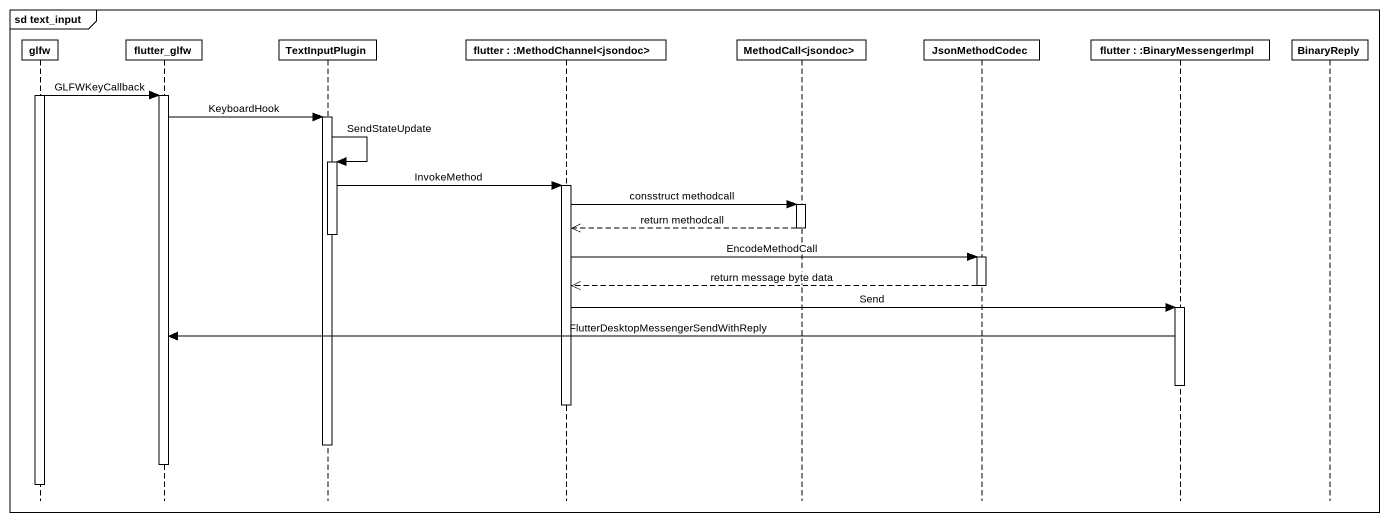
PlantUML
@startuml
mainframe sd text_input
hide footbox
participant glfw
participant flutter_glfw
participant TextInputPlugin
participant "flutter : :MethodChannel<jsondoc>" as flutter
participant "MethodCall<jsondoc>" as MethodCall_jsondoc
participant JsonMethodCodec
participant "flutter : :BinaryMessengerImpl" as flutter_2
participant BinaryReply

activate glfw
glfw -> flutter_glfw : GLFWKeyCallback
activate flutter_glfw
flutter_glfw -> TextInputPlugin : KeyboardHook
activate TextInputPlugin
TextInputPlugin -> TextInputPlugin : SendStateUpdate
activate TextInputPlugin
TextInputPlugin -> flutter : InvokeMethod
activate flutter
flutter -> MethodCall_jsondoc : consstruct methodcall
activate MethodCall_jsondoc
MethodCall_jsondoc -->> flutter : return methodcall
deactivate MethodCall_jsondoc
deactivate TextInputPlugin
flutter -> JsonMethodCodec : EncodeMethodCall
activate JsonMethodCodec
JsonMethodCodec -->> flutter : return message byte data
deactivate JsonMethodCodec
flutter -> flutter_2 : Send
activate flutter_2
flutter_2 -> flutter_glfw : FlutterDesktopMessengerSendWithReply
deactivate flutter_2
deactivate flutter
deactivate TextInputPlugin
deactivate flutter_glfw
deactivate glfw
@enduml
